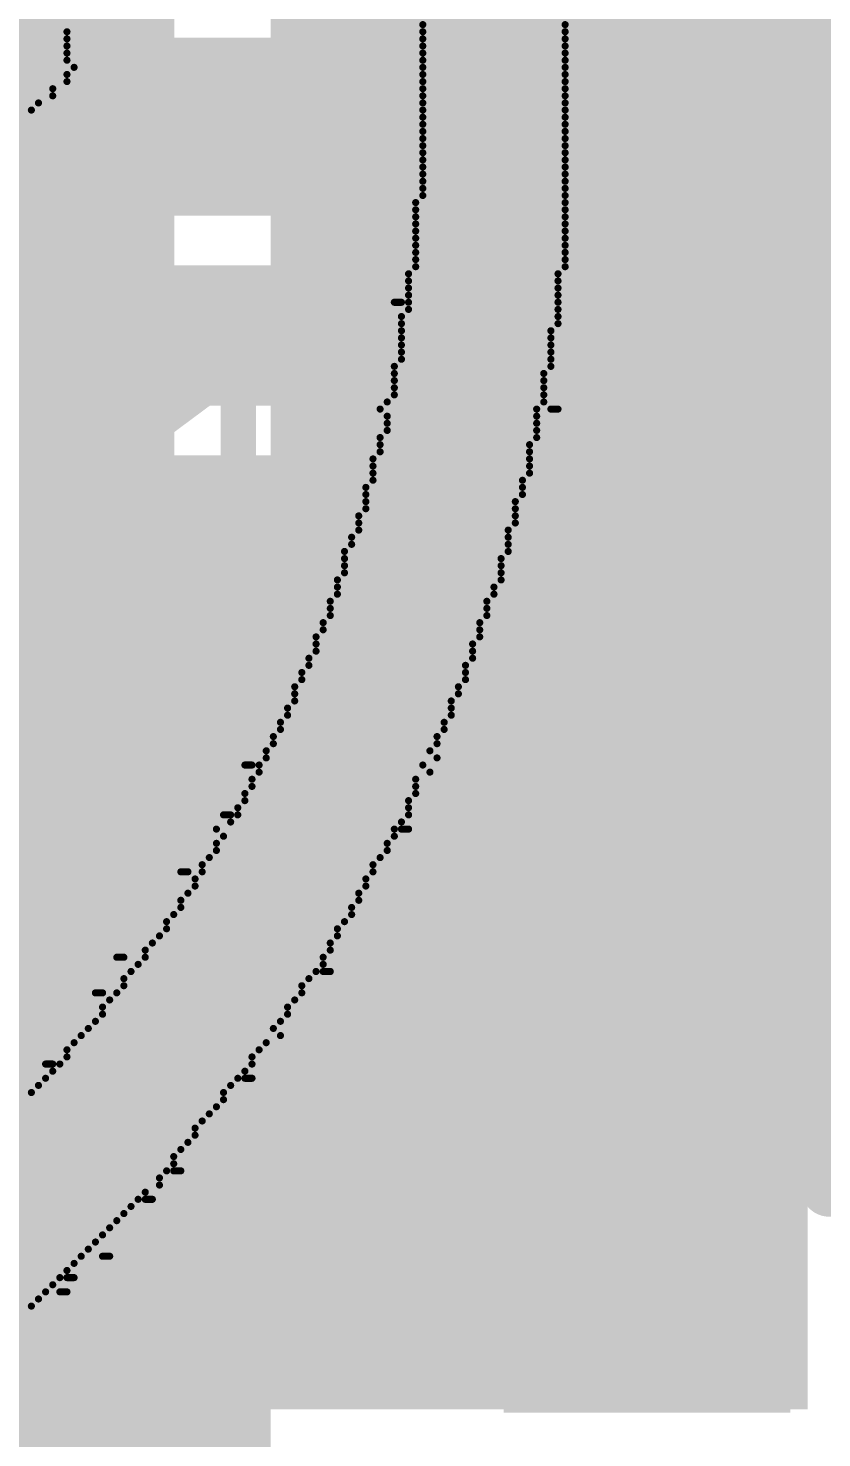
# Model space of a CAD drawing. Header units: millimetres. Extents: x -0.33 to 3.26, y -0.12 to 2.83.
# Drawn here: x 2.0516 to 2.1631, y 0.0515 to 0.2495 of the extents above; entities that cross this region are included whole.
import ezdxf

# ---------------------------------------------------------------- set-up
doc = ezdxf.new("R2010")
doc.units = ezdxf.units.MM
doc.header["$MEASUREMENT"] = 0
for name, color, linetype in [('BottomLayer', 5, 'Continuous'), ('BottomOverlay', 54, 'Continuous'), ('TopLayer', 1, 'Continuous'), ('TopOverlay', 2, 'Continuous'), ('TopPaste', 8, 'Continuous'), ('TopSolder', 216, 'Continuous'), ('ViaHoleLayer', 16, 'Continuous')]:
    doc.layers.add(name, color=color, linetype=linetype)
doc.styles.add('Arial', font='', dxfattribs={"height": 0.2})
doc.styles.get('Arial').set_extended_font_data('Arial')

# ---------------------------------------------------------------- blocks, each defined once
blk = doc.blocks.new('SOT_23_89')
at = {"layer": 'TopLayer'}
for points in [[(-0.01614, 0.05748), (0.01614, 0.05748), (0.01614, 0.02126), (-0.01614, 0.02126)], [(-0.05354, -0.02126), (-0.02126, -0.02126), (-0.02126, -0.05748), (-0.05354, -0.05748)], [(0.02126, -0.02126), (0.05354, -0.02126), (0.05354, -0.05748), (0.02126, -0.05748)]]:
    blk.add_hatch(color=1, dxfattribs=at).paths.add_polyline_path(points)
at = {"layer": 'TopPaste'}
for points in [[(-0.01614, 0.05748), (0.01614, 0.05748), (0.01614, 0.02126), (-0.01614, 0.02126)], [(-0.05354, -0.02126), (-0.02126, -0.02126), (-0.02126, -0.05748), (-0.05354, -0.05748)], [(0.02126, -0.02126), (0.05354, -0.02126), (0.05354, -0.05748), (0.02126, -0.05748)]]:
    blk.add_hatch(color=8, dxfattribs=at).paths.add_polyline_path(points)
at = {"layer": 'TopSolder'}
for points in [[(-0.02014, 0.06148), (0.02014, 0.06148), (0.02014, 0.01726), (-0.02014, 0.01726)], [(-0.05754, -0.01726), (-0.01726, -0.01726), (-0.01726, -0.06148), (-0.05754, -0.06148)], [(0.01726, -0.01726), (0.05754, -0.01726), (0.05754, -0.06148), (0.01726, -0.06148)]]:
    blk.add_hatch(color=216, dxfattribs=at).paths.add_polyline_path(points)
at = {"layer": 'TopOverlay', "const_width": 0.00787}
for points in [[(-0.063, -0.03), (-0.063, 0.034)], [(-0.063, 0.034), (-0.024, 0.034)], [(0.024, 0.034), (0.063, 0.034)], [(0.063, -0.03), (0.063, 0.034)], [(-0.013, -0.033), (0.013, -0.033)]]:
    blk.add_lwpolyline(points, dxfattribs=at)
at = {"layer": 'TopOverlay'}
for points, const_width in [([(-0.06497, 0.034, 1), (-0.06103, 0.034, 1)], 0.00394), ([(-0.06497, 0.034, 1), (-0.06103, 0.034, 1)], 0.00394), ([(-0.02597, 0.034, 1), (-0.02203, 0.034, 1)], 0.00394), ([(0.02203, 0.034, 1), (0.02597, 0.034, 1)], 0.00394), ([(0.06103, 0.034, 1), (0.06497, 0.034, 1)], 0.00394), ([(0.06103, 0.034, 1), (0.06497, 0.034, 1)], 0.00394), ([(-0.06497, -0.03, 1), (-0.06103, -0.03, 1)], 0.00394), ([(0.06103, -0.03, 1), (0.06497, -0.03, 1)], 0.00394), ([(-0.01497, -0.033, 1), (-0.01103, -0.033, 1)], 0.00394), ([(0.01103, -0.033, 1), (0.01497, -0.033, 1)], 0.00394), ([(-0.06439, -0.045, 1), (-0.07161, -0.045, 1)], 0.01), ([(-0.07411, -0.045, 1), (-0.06911, -0.045, 1)], 0.005), ([(-0.06689, -0.045, 1), (-0.06189, -0.045, 1)], 0.005)]:
    blk.add_lwpolyline(points, format="xyb", close=True, dxfattribs=dict(at, const_width=const_width))

msp = doc.modelspace()

# ---------------------------------------------------------------- hatches: boundary and pattern name
at = {"layer": 'BottomLayer'}
msp.add_hatch(color=5, dxfattribs=at).paths.add_polyline_path([(2.0131, 0.0555), (2.1611, 0.0555), (2.1611, 0.1895), (2.0131, 0.1895)])
h = msp.add_hatch(color=5, dxfattribs=at)
edge = h.paths.add_edge_path()
edge.add_arc((2.0541, 0.1775), 0.01181, 0, 360)
h = msp.add_hatch(color=5, dxfattribs=at)
edge = h.paths.add_edge_path()
edge.add_arc((2.0541, 0.1455), 0.01181, 0, 360)
h = msp.add_hatch(color=5, dxfattribs=at)
edge = h.paths.add_edge_path()
edge.add_arc((2.1385, 0.1124), 0.01181, 0, 360)
h = msp.add_hatch(color=5, dxfattribs=at)
edge = h.paths.add_edge_path()
edge.add_arc((2.10847, 0.07713), 0.01181, 0, 360)
at = {"layer": 'TopLayer'}
for points in [[(1.363, 0.127), (2.0721, 0.127), (2.0721, 0.2675), (1.363, 0.2675)], [(2.0856, 0.1325), (2.3641, 0.1325), (2.3641, 0.2685), (2.0856, 0.2685)], [(1.9351, -0.038), (2.0856, -0.038), (2.0856, 0.1145), (1.9351, 0.1145)]]:
    msp.add_hatch(color=1, dxfattribs=at).paths.add_polyline_path(points)
h = msp.add_hatch(color=1, dxfattribs=at)
edge = h.paths.add_edge_path()
edge.add_arc((2.0541, 0.1775), 0.01181, 0, 360)
h = msp.add_hatch(color=1, dxfattribs=at)
edge = h.paths.add_edge_path()
edge.add_arc((2.0541, 0.1455), 0.01181, 0, 360)
h = msp.add_hatch(color=1, dxfattribs=at)
edge = h.paths.add_edge_path()
edge.add_arc((2.1385, 0.1124), 0.01181, 0, 360)
h = msp.add_hatch(color=1, dxfattribs=at)
edge = h.paths.add_edge_path()
edge.add_arc((2.10847, 0.07713), 0.01181, 0, 360)
at = {"layer": 'ViaHoleLayer'}
h = msp.add_hatch(color=16, dxfattribs=at)
edge = h.paths.add_edge_path()
edge.add_arc((2.0541, 0.1775), 0.00591, 0, 360)
h = msp.add_hatch(color=16, dxfattribs=at)
edge = h.paths.add_edge_path()
edge.add_arc((2.0541, 0.1455), 0.00591, 0, 360)
h = msp.add_hatch(color=16, dxfattribs=at)
edge = h.paths.add_edge_path()
edge.add_arc((2.1385, 0.1124), 0.00591, 0, 360)
h = msp.add_hatch(color=16, dxfattribs=at)
edge = h.paths.add_edge_path()
edge.add_arc((2.10847, 0.07713), 0.00591, 0, 360)

# ---------------------------------------------------------------- linework, layer by layer
at = {"layer": 'BottomLayer'}
for points, const_width in [([(1.35332, 0.23568), (3.06876, 0.23568)], 0.025), ([(1.35332, 0.21118), (3.06876, 0.21118)], 0.01), ([(2.03798, 0.2015), (2.04766, 0.21118)], 0.01), ([(2.06002, 0.21118), (2.0697, 0.2015)], 0.01), ([(2.06626, 0.2015), (2.07594, 0.21118)], 0.01), ([(2.08831, 0.21118), (2.09799, 0.2015)], 0.01), ([(2.09455, 0.2015), (2.10423, 0.21118)], 0.01), ([(2.11659, 0.21118), (2.12627, 0.2015)], 0.01), ([(2.12283, 0.2015), (2.13251, 0.21118)], 0.01), ([(2.14487, 0.21118), (2.15455, 0.2015)], 0.01), ([(2.15112, 0.2015), (2.1608, 0.21118)], 0.01), ([(2.0011, 0.2015), (2.1731, 0.2015)], 0.01)]:
    msp.add_lwpolyline(points, dxfattribs=dict(at, const_width=const_width))
at = {"layer": 'BottomLayer', "const_width": 0.005}
for points in [[(2.04516, 0.21118, 1), (2.05016, 0.21118, 1)], [(2.05752, 0.21118, 1), (2.06252, 0.21118, 1)], [(2.07344, 0.21118, 1), (2.07844, 0.21118, 1)], [(2.08581, 0.21118, 1), (2.09081, 0.21118, 1)], [(2.10173, 0.21118, 1), (2.10673, 0.21118, 1)], [(2.11409, 0.21118, 1), (2.11909, 0.21118, 1)], [(2.13001, 0.21118, 1), (2.13501, 0.21118, 1)], [(2.14237, 0.21118, 1), (2.14737, 0.21118, 1)], [(2.1583, 0.21118, 1), (2.1633, 0.21118, 1)], [(2.06376, 0.2015, 1), (2.06876, 0.2015, 1)], [(2.0672, 0.2015, 1), (2.0722, 0.2015, 1)], [(2.09205, 0.2015, 1), (2.09705, 0.2015, 1)], [(2.09549, 0.2015, 1), (2.10049, 0.2015, 1)], [(2.12033, 0.2015, 1), (2.12533, 0.2015, 1)], [(2.12377, 0.2015, 1), (2.12877, 0.2015, 1)], [(2.14862, 0.2015, 1), (2.15362, 0.2015, 1)], [(2.15205, 0.2015, 1), (2.15705, 0.2015, 1)]]:
    msp.add_lwpolyline(points, format="xyb", close=True, dxfattribs=at)
at = {"layer": 'BottomOverlay', "const_width": 0.001}
for points in [[(1.856, 0.25), (2.057, 0.25)], [(1.856, 0.249), (2.057, 0.249)], [(2.107, 0.25), (2.127, 0.25)], [(2.107, 0.249), (2.127, 0.249)], [(1.857, 0.248), (2.057, 0.248)], [(1.858, 0.247), (2.057, 0.247)], [(2.107, 0.248), (2.127, 0.248)], [(2.107, 0.247), (2.127, 0.247)], [(1.859, 0.246), (2.057, 0.246)], [(2.107, 0.246), (2.127, 0.246)], [(1.86, 0.245), (2.057, 0.245)], [(1.861, 0.244), (2.058, 0.244)], [(2.107, 0.245), (2.127, 0.245)], [(2.107, 0.244), (2.127, 0.244)], [(1.861, 0.243), (2.057, 0.243)], [(1.862, 0.242), (2.057, 0.242)], [(2.107, 0.243), (2.127, 0.243)], [(2.107, 0.242), (2.127, 0.242)], [(1.863, 0.241), (2.055, 0.241)], [(1.864, 0.24), (2.055, 0.24)], [(2.107, 0.241), (2.127, 0.241)], [(2.107, 0.24), (2.127, 0.24)], [(1.865, 0.239), (2.053, 0.239)], [(1.866, 0.238), (2.052, 0.238)], [(2.107, 0.239), (2.127, 0.239)], [(2.107, 0.238), (2.127, 0.238)], [(2.107, 0.237), (2.127, 0.237)], [(2.107, 0.236), (2.127, 0.236)], [(2.107, 0.235), (2.127, 0.235)], [(2.107, 0.234), (2.127, 0.234)], [(2.107, 0.233), (2.127, 0.233)], [(2.107, 0.232), (2.127, 0.232)], [(2.107, 0.231), (2.127, 0.231)], [(2.107, 0.23), (2.127, 0.23)], [(2.107, 0.229), (2.127, 0.229)], [(2.107, 0.228), (2.127, 0.228)], [(2.107, 0.227), (2.127, 0.227)], [(2.107, 0.226), (2.127, 0.226)], [(2.106, 0.225), (2.127, 0.225)], [(2.106, 0.224), (2.127, 0.224)], [(2.106, 0.223), (2.127, 0.223)], [(2.106, 0.222), (2.127, 0.222)], [(2.106, 0.221), (2.127, 0.221)], [(2.106, 0.22), (2.127, 0.22)], [(2.106, 0.219), (2.127, 0.219)], [(2.106, 0.218), (2.127, 0.218)], [(2.106, 0.217), (2.127, 0.217)], [(2.106, 0.216), (2.127, 0.216)], [(2.105, 0.215), (2.126, 0.215)], [(2.105, 0.214), (2.126, 0.214)], [(2.105, 0.213), (2.126, 0.213)], [(2.105, 0.212), (2.126, 0.212)], [(2.103, 0.211), (2.104, 0.211)], [(2.105, 0.211), (2.126, 0.211)], [(2.105, 0.21), (2.126, 0.21)], [(2.104, 0.209), (2.126, 0.209)], [(2.104, 0.208), (2.126, 0.208)], [(2.104, 0.207), (2.125, 0.207)], [(2.104, 0.206), (2.125, 0.206)], [(2.104, 0.205), (2.125, 0.205)], [(2.104, 0.204), (2.125, 0.204)], [(2.103, 0.202), (2.125, 0.202)], [(2.104, 0.203), (2.125, 0.203)], [(2.103, 0.201), (2.124, 0.201)], [(2.103, 0.2), (2.124, 0.2)], [(2.103, 0.199), (2.124, 0.199)], [(2.103, 0.198), (2.124, 0.198)], [(2.101, 0.196), (2.123, 0.196)], [(2.102, 0.197), (2.124, 0.197)], [(2.125, 0.196), (2.126, 0.196)], [(2.102, 0.195), (2.123, 0.195)], [(2.102, 0.194), (2.123, 0.194)], [(2.101, 0.192), (2.123, 0.192)], [(2.102, 0.193), (2.123, 0.193)], [(2.101, 0.191), (2.122, 0.191)], [(2.101, 0.19), (2.122, 0.19)], [(2.1, 0.189), (2.122, 0.189)], [(2.1, 0.188), (2.122, 0.188)], [(2.1, 0.187), (2.122, 0.187)], [(2.1, 0.186), (2.121, 0.186)], [(2.099, 0.185), (2.121, 0.185)], [(2.099, 0.184), (2.121, 0.184)], [(2.099, 0.183), (2.12, 0.183)], [(2.099, 0.182), (2.12, 0.182)], [(2.098, 0.181), (2.12, 0.181)], [(2.098, 0.18), (2.12, 0.18)], [(2.097, 0.178), (2.119, 0.178)], [(2.098, 0.179), (2.119, 0.179)], [(2.096, 0.176), (2.119, 0.176)], [(2.097, 0.177), (2.119, 0.177)], [(2.096, 0.175), (2.118, 0.175)], [(2.096, 0.174), (2.118, 0.174)], [(2.095, 0.172), (2.118, 0.172)], [(2.096, 0.173), (2.118, 0.173)], [(2.095, 0.171), (2.117, 0.171)], [(2.095, 0.17), (2.117, 0.17)], [(2.094, 0.169), (2.116, 0.169)], [(2.094, 0.168), (2.116, 0.168)], [(2.093, 0.166), (2.115, 0.166)], [(2.094, 0.167), (2.116, 0.167)], [(2.092, 0.164), (2.115, 0.164)], [(2.093, 0.165), (2.115, 0.165)], [(2.092, 0.163), (2.114, 0.163)], [(2.092, 0.162), (2.114, 0.162)], [(2.091, 0.161), (2.114, 0.161)], [(2.091, 0.16), (2.113, 0.16)], [(2.09, 0.159), (2.113, 0.159)], [(2.09, 0.158), (2.113, 0.158)], [(2.089, 0.157), (2.112, 0.157)], [(2.089, 0.156), (2.112, 0.156)], [(2.088, 0.154), (2.111, 0.154)], [(2.089, 0.155), (2.111, 0.155)], [(2.087, 0.152), (2.11, 0.152)], [(2.088, 0.153), (2.111, 0.153)], [(2.086, 0.15), (2.109, 0.15)], [(2.087, 0.151), (2.11, 0.151)], [(2.085, 0.148), (2.108, 0.148)], [(2.086, 0.149), (2.109, 0.149)], [(2.085, 0.147), (2.109, 0.147)], [(2.082, 0.146), (2.083, 0.146)], [(2.084, 0.146), (2.107, 0.146)], [(2.084, 0.145), (2.108, 0.145)], [(2.083, 0.144), (2.106, 0.144)], [(2.083, 0.143), (2.106, 0.143)], [(2.082, 0.142), (2.106, 0.142)], [(2.082, 0.141), (2.105, 0.141)], [(2.079, 0.139), (2.08, 0.139)], [(2.081, 0.14), (2.105, 0.14)], [(2.081, 0.139), (2.105, 0.139)], [(2.078, 0.137), (2.103, 0.137)], [(2.08, 0.138), (2.104, 0.138)], [(2.104, 0.137), (2.105, 0.137)], [(2.078, 0.135), (2.102, 0.135)], [(2.079, 0.136), (2.103, 0.136)], [(2.077, 0.133), (2.101, 0.133)], [(2.078, 0.134), (2.102, 0.134)], [(2.073, 0.131), (2.074, 0.131)], [(2.076, 0.132), (2.1, 0.132)], [(2.076, 0.131), (2.1, 0.131)], [(2.075, 0.13), (2.099, 0.13)], [(2.075, 0.129), (2.099, 0.129)], [(2.073, 0.127), (2.098, 0.127)], [(2.074, 0.128), (2.098, 0.128)], [(2.072, 0.125), (2.097, 0.125)], [(2.073, 0.126), (2.097, 0.126)], [(2.071, 0.124), (2.096, 0.124)], [(2.071, 0.123), (2.095, 0.123)], [(2.069, 0.121), (2.094, 0.121)], [(2.07, 0.122), (2.095, 0.122)], [(2.064, 0.119), (2.065, 0.119)], [(2.068, 0.12), (2.094, 0.12)], [(2.068, 0.119), (2.093, 0.119)], [(2.066, 0.117), (2.092, 0.117)], [(2.067, 0.118), (2.093, 0.118)], [(2.093, 0.117), (2.094, 0.117)], [(2.065, 0.116), (2.091, 0.116)], [(2.065, 0.115), (2.09, 0.115)], [(2.061, 0.114), (2.062, 0.114)], [(2.063, 0.113), (2.089, 0.113)], [(2.064, 0.114), (2.09, 0.114)], [(2.062, 0.112), (2.088, 0.112)], [(2.062, 0.111), (2.088, 0.111)], [(2.06, 0.109), (2.086, 0.109)], [(2.061, 0.11), (2.087, 0.11)], [(2.058, 0.107), (2.085, 0.107)], [(2.059, 0.108), (2.087, 0.108)], [(2.057, 0.106), (2.084, 0.106)], [(2.057, 0.105), (2.083, 0.105)], [(2.054, 0.104), (2.055, 0.104)], [(2.055, 0.103), (2.082, 0.103)], [(2.056, 0.104), (2.083, 0.104)], [(2.053, 0.101), (2.08, 0.101)], [(2.054, 0.102), (2.081, 0.102)], [(2.082, 0.102), (2.083, 0.102)], [(2.051, 0.099), (2.079, 0.099)], [(2.052, 0.1), (2.079, 0.1)], [(2.049, 0.097), (2.077, 0.097)], [(2.05, 0.098), (2.078, 0.098)], [(2.047, 0.095), (2.075, 0.095)], [(2.048, 0.096), (2.076, 0.096)], [(2.045, 0.093), (2.074, 0.093)], [(2.046, 0.094), (2.075, 0.094)], [(2.043, 0.091), (2.072, 0.091)], [(2.044, 0.092), (2.073, 0.092)], [(2.041, 0.089), (2.071, 0.089)], [(2.042, 0.09), (2.072, 0.09)], [(2.072, 0.089), (2.073, 0.089)], [(2.039, 0.087), (2.07, 0.087)], [(2.04, 0.088), (2.07, 0.088)], [(2.037, 0.085), (2.067, 0.085)], [(2.038, 0.086), (2.068, 0.086)], [(2.068, 0.085), (2.069, 0.085)], [(2.035, 0.084), (2.066, 0.084)], [(2.035, 0.083), (2.065, 0.083)], [(2.032, 0.081), (2.063, 0.081)], [(2.033, 0.082), (2.064, 0.082)], [(2.03, 0.079), (2.061, 0.079)], [(2.031, 0.08), (2.062, 0.08)], [(2.027, 0.077), (2.059, 0.077)], [(2.028, 0.078), (2.06, 0.078)], [(2.062, 0.077), (2.063, 0.077)], [(2.024, 0.075), (2.057, 0.075)], [(2.026, 0.076), (2.058, 0.076)], [(2.022, 0.073), (2.055, 0.073)], [(2.023, 0.074), (2.056, 0.074)], [(2.057, 0.074), (2.058, 0.074)], [(2.019, 0.071), (2.053, 0.071)], [(2.02, 0.072), (2.054, 0.072)], [(2.056, 0.072), (2.057, 0.072)], [(2.018, 0.07), (2.052, 0.07)]]:
    msp.add_lwpolyline(points, dxfattribs=at)
at = {"layer": 'BottomOverlay', "const_width": 0.0005}
for points in [[(2.05675, 0.249, 1), (2.05725, 0.249, 1)], [(2.10675, 0.25, 1), (2.10725, 0.25, 1)], [(2.10675, 0.249, 1), (2.10725, 0.249, 1)], [(2.12675, 0.25, 1), (2.12725, 0.25, 1)], [(2.12675, 0.249, 1), (2.12725, 0.249, 1)], [(2.05675, 0.248, 1), (2.05725, 0.248, 1)], [(2.10675, 0.248, 1), (2.10725, 0.248, 1)], [(2.10675, 0.247, 1), (2.10725, 0.247, 1)], [(2.12675, 0.248, 1), (2.12725, 0.248, 1)], [(2.12675, 0.247, 1), (2.12725, 0.247, 1)], [(2.05675, 0.247, 1), (2.05725, 0.247, 1)], [(2.05675, 0.246, 1), (2.05725, 0.246, 1)], [(2.10675, 0.246, 1), (2.10725, 0.246, 1)], [(2.12675, 0.246, 1), (2.12725, 0.246, 1)], [(2.05675, 0.245, 1), (2.05725, 0.245, 1)], [(2.05775, 0.244, 1), (2.05825, 0.244, 1)], [(2.10675, 0.245, 1), (2.10725, 0.245, 1)], [(2.10675, 0.244, 1), (2.10725, 0.244, 1)], [(2.12675, 0.245, 1), (2.12725, 0.245, 1)], [(2.12675, 0.244, 1), (2.12725, 0.244, 1)], [(2.05675, 0.243, 1), (2.05725, 0.243, 1)], [(2.05675, 0.242, 1), (2.05725, 0.242, 1)], [(2.10675, 0.243, 1), (2.10725, 0.243, 1)], [(2.10675, 0.242, 1), (2.10725, 0.242, 1)], [(2.12675, 0.243, 1), (2.12725, 0.243, 1)], [(2.12675, 0.242, 1), (2.12725, 0.242, 1)], [(2.05475, 0.241, 1), (2.05525, 0.241, 1)], [(2.05475, 0.24, 1), (2.05525, 0.24, 1)], [(2.10675, 0.241, 1), (2.10725, 0.241, 1)], [(2.10675, 0.24, 1), (2.10725, 0.24, 1)], [(2.12675, 0.241, 1), (2.12725, 0.241, 1)], [(2.12675, 0.24, 1), (2.12725, 0.24, 1)], [(2.05175, 0.238, 1), (2.05225, 0.238, 1)], [(2.05275, 0.239, 1), (2.05325, 0.239, 1)], [(2.10675, 0.239, 1), (2.10725, 0.239, 1)], [(2.10675, 0.238, 1), (2.10725, 0.238, 1)], [(2.12675, 0.239, 1), (2.12725, 0.239, 1)], [(2.12675, 0.238, 1), (2.12725, 0.238, 1)], [(2.10675, 0.237, 1), (2.10725, 0.237, 1)], [(2.10675, 0.236, 1), (2.10725, 0.236, 1)], [(2.12675, 0.237, 1), (2.12725, 0.237, 1)], [(2.12675, 0.236, 1), (2.12725, 0.236, 1)], [(2.10675, 0.235, 1), (2.10725, 0.235, 1)], [(2.10675, 0.234, 1), (2.10725, 0.234, 1)], [(2.12675, 0.235, 1), (2.12725, 0.235, 1)], [(2.12675, 0.234, 1), (2.12725, 0.234, 1)], [(2.10675, 0.233, 1), (2.10725, 0.233, 1)], [(2.10675, 0.232, 1), (2.10725, 0.232, 1)], [(2.12675, 0.233, 1), (2.12725, 0.233, 1)], [(2.12675, 0.232, 1), (2.12725, 0.232, 1)], [(2.10675, 0.231, 1), (2.10725, 0.231, 1)], [(2.10675, 0.23, 1), (2.10725, 0.23, 1)], [(2.12675, 0.231, 1), (2.12725, 0.231, 1)], [(2.12675, 0.23, 1), (2.12725, 0.23, 1)], [(2.10675, 0.229, 1), (2.10725, 0.229, 1)], [(2.10675, 0.228, 1), (2.10725, 0.228, 1)], [(2.12675, 0.229, 1), (2.12725, 0.229, 1)], [(2.12675, 0.228, 1), (2.12725, 0.228, 1)], [(2.10675, 0.227, 1), (2.10725, 0.227, 1)], [(2.10675, 0.226, 1), (2.10725, 0.226, 1)], [(2.12675, 0.227, 1), (2.12725, 0.227, 1)], [(2.12675, 0.226, 1), (2.12725, 0.226, 1)], [(2.10575, 0.225, 1), (2.10625, 0.225, 1)], [(2.10575, 0.224, 1), (2.10625, 0.224, 1)], [(2.12675, 0.225, 1), (2.12725, 0.225, 1)], [(2.12675, 0.224, 1), (2.12725, 0.224, 1)], [(2.10575, 0.223, 1), (2.10625, 0.223, 1)], [(2.10575, 0.222, 1), (2.10625, 0.222, 1)], [(2.12675, 0.223, 1), (2.12725, 0.223, 1)], [(2.12675, 0.222, 1), (2.12725, 0.222, 1)], [(2.10575, 0.221, 1), (2.10625, 0.221, 1)], [(2.10575, 0.22, 1), (2.10625, 0.22, 1)], [(2.12675, 0.221, 1), (2.12725, 0.221, 1)], [(2.12675, 0.22, 1), (2.12725, 0.22, 1)], [(2.10575, 0.219, 1), (2.10625, 0.219, 1)], [(2.10575, 0.218, 1), (2.10625, 0.218, 1)], [(2.12675, 0.219, 1), (2.12725, 0.219, 1)], [(2.12675, 0.218, 1), (2.12725, 0.218, 1)], [(2.10575, 0.217, 1), (2.10625, 0.217, 1)], [(2.10575, 0.216, 1), (2.10625, 0.216, 1)], [(2.12675, 0.217, 1), (2.12725, 0.217, 1)], [(2.12675, 0.216, 1), (2.12725, 0.216, 1)], [(2.10475, 0.215, 1), (2.10525, 0.215, 1)], [(2.10475, 0.214, 1), (2.10525, 0.214, 1)], [(2.12575, 0.215, 1), (2.12625, 0.215, 1)], [(2.12575, 0.214, 1), (2.12625, 0.214, 1)], [(2.10475, 0.213, 1), (2.10525, 0.213, 1)], [(2.10475, 0.212, 1), (2.10525, 0.212, 1)], [(2.12575, 0.213, 1), (2.12625, 0.213, 1)], [(2.12575, 0.212, 1), (2.12625, 0.212, 1)], [(2.10275, 0.211, 1), (2.10325, 0.211, 1)], [(2.10375, 0.211, 1), (2.10425, 0.211, 1)], [(2.10475, 0.211, 1), (2.10525, 0.211, 1)], [(2.10475, 0.21, 1), (2.10525, 0.21, 1)], [(2.12575, 0.211, 1), (2.12625, 0.211, 1)], [(2.12575, 0.21, 1), (2.12625, 0.21, 1)], [(2.10375, 0.209, 1), (2.10425, 0.209, 1)], [(2.10375, 0.208, 1), (2.10425, 0.208, 1)], [(2.12575, 0.209, 1), (2.12625, 0.209, 1)], [(2.12575, 0.208, 1), (2.12625, 0.208, 1)], [(2.10375, 0.207, 1), (2.10425, 0.207, 1)], [(2.10375, 0.206, 1), (2.10425, 0.206, 1)], [(2.12475, 0.207, 1), (2.12525, 0.207, 1)], [(2.12475, 0.206, 1), (2.12525, 0.206, 1)], [(2.10375, 0.205, 1), (2.10425, 0.205, 1)], [(2.10375, 0.204, 1), (2.10425, 0.204, 1)], [(2.12475, 0.205, 1), (2.12525, 0.205, 1)], [(2.12475, 0.204, 1), (2.12525, 0.204, 1)], [(2.10275, 0.202, 1), (2.10325, 0.202, 1)], [(2.10375, 0.203, 1), (2.10425, 0.203, 1)], [(2.12475, 0.203, 1), (2.12525, 0.203, 1)], [(2.12475, 0.202, 1), (2.12525, 0.202, 1)], [(2.10275, 0.201, 1), (2.10325, 0.201, 1)], [(2.10275, 0.2, 1), (2.10325, 0.2, 1)], [(2.12375, 0.201, 1), (2.12425, 0.201, 1)], [(2.12375, 0.2, 1), (2.12425, 0.2, 1)], [(2.10275, 0.199, 1), (2.10325, 0.199, 1)], [(2.10275, 0.198, 1), (2.10325, 0.198, 1)], [(2.12375, 0.199, 1), (2.12425, 0.199, 1)], [(2.12375, 0.198, 1), (2.12425, 0.198, 1)], [(2.10075, 0.196, 1), (2.10125, 0.196, 1)], [(2.10175, 0.197, 1), (2.10225, 0.197, 1)], [(2.12275, 0.196, 1), (2.12325, 0.196, 1)], [(2.12375, 0.197, 1), (2.12425, 0.197, 1)], [(2.12475, 0.196, 1), (2.12525, 0.196, 1)], [(2.12575, 0.196, 1), (2.12625, 0.196, 1)], [(2.10175, 0.195, 1), (2.10225, 0.195, 1)], [(2.10175, 0.194, 1), (2.10225, 0.194, 1)], [(2.12275, 0.195, 1), (2.12325, 0.195, 1)], [(2.12275, 0.194, 1), (2.12325, 0.194, 1)], [(2.10075, 0.192, 1), (2.10125, 0.192, 1)], [(2.10175, 0.193, 1), (2.10225, 0.193, 1)], [(2.12275, 0.193, 1), (2.12325, 0.193, 1)], [(2.12275, 0.192, 1), (2.12325, 0.192, 1)], [(2.10075, 0.191, 1), (2.10125, 0.191, 1)], [(2.10075, 0.19, 1), (2.10125, 0.19, 1)], [(2.12175, 0.191, 1), (2.12225, 0.191, 1)], [(2.12175, 0.19, 1), (2.12225, 0.19, 1)], [(2.09975, 0.189, 1), (2.10025, 0.189, 1)], [(2.09975, 0.188, 1), (2.10025, 0.188, 1)], [(2.12175, 0.189, 1), (2.12225, 0.189, 1)], [(2.12175, 0.188, 1), (2.12225, 0.188, 1)], [(2.09975, 0.187, 1), (2.10025, 0.187, 1)], [(2.09975, 0.186, 1), (2.10025, 0.186, 1)], [(2.12075, 0.186, 1), (2.12125, 0.186, 1)], [(2.12175, 0.187, 1), (2.12225, 0.187, 1)], [(2.09875, 0.185, 1), (2.09925, 0.185, 1)], [(2.09875, 0.184, 1), (2.09925, 0.184, 1)], [(2.12075, 0.185, 1), (2.12125, 0.185, 1)], [(2.12075, 0.184, 1), (2.12125, 0.184, 1)], [(2.09875, 0.183, 1), (2.09925, 0.183, 1)], [(2.09875, 0.182, 1), (2.09925, 0.182, 1)], [(2.11975, 0.183, 1), (2.12025, 0.183, 1)], [(2.11975, 0.182, 1), (2.12025, 0.182, 1)], [(2.09775, 0.181, 1), (2.09825, 0.181, 1)], [(2.09775, 0.18, 1), (2.09825, 0.18, 1)], [(2.11975, 0.181, 1), (2.12025, 0.181, 1)], [(2.11975, 0.18, 1), (2.12025, 0.18, 1)], [(2.09675, 0.178, 1), (2.09725, 0.178, 1)], [(2.09775, 0.179, 1), (2.09825, 0.179, 1)], [(2.11875, 0.179, 1), (2.11925, 0.179, 1)], [(2.11875, 0.178, 1), (2.11925, 0.178, 1)], [(2.09575, 0.176, 1), (2.09625, 0.176, 1)], [(2.09675, 0.177, 1), (2.09725, 0.177, 1)], [(2.11875, 0.177, 1), (2.11925, 0.177, 1)], [(2.11875, 0.176, 1), (2.11925, 0.176, 1)], [(2.09575, 0.175, 1), (2.09625, 0.175, 1)], [(2.09575, 0.174, 1), (2.09625, 0.174, 1)], [(2.11775, 0.175, 1), (2.11825, 0.175, 1)], [(2.11775, 0.174, 1), (2.11825, 0.174, 1)], [(2.09475, 0.172, 1), (2.09525, 0.172, 1)], [(2.09575, 0.173, 1), (2.09625, 0.173, 1)], [(2.11775, 0.173, 1), (2.11825, 0.173, 1)], [(2.11775, 0.172, 1), (2.11825, 0.172, 1)], [(2.09475, 0.171, 1), (2.09525, 0.171, 1)], [(2.09475, 0.17, 1), (2.09525, 0.17, 1)], [(2.11675, 0.171, 1), (2.11725, 0.171, 1)], [(2.11675, 0.17, 1), (2.11725, 0.17, 1)], [(2.09375, 0.169, 1), (2.09425, 0.169, 1)], [(2.09375, 0.168, 1), (2.09425, 0.168, 1)], [(2.11575, 0.169, 1), (2.11625, 0.169, 1)], [(2.11575, 0.168, 1), (2.11625, 0.168, 1)], [(2.09275, 0.166, 1), (2.09325, 0.166, 1)], [(2.09375, 0.167, 1), (2.09425, 0.167, 1)], [(2.11475, 0.166, 1), (2.11525, 0.166, 1)], [(2.11575, 0.167, 1), (2.11625, 0.167, 1)], [(2.09175, 0.164, 1), (2.09225, 0.164, 1)], [(2.09275, 0.165, 1), (2.09325, 0.165, 1)], [(2.11475, 0.165, 1), (2.11525, 0.165, 1)], [(2.11475, 0.164, 1), (2.11525, 0.164, 1)], [(2.09175, 0.163, 1), (2.09225, 0.163, 1)], [(2.09175, 0.162, 1), (2.09225, 0.162, 1)], [(2.11375, 0.163, 1), (2.11425, 0.163, 1)], [(2.11375, 0.162, 1), (2.11425, 0.162, 1)], [(2.09075, 0.161, 1), (2.09125, 0.161, 1)], [(2.09075, 0.16, 1), (2.09125, 0.16, 1)], [(2.11275, 0.16, 1), (2.11325, 0.16, 1)], [(2.11375, 0.161, 1), (2.11425, 0.161, 1)], [(2.08975, 0.159, 1), (2.09025, 0.159, 1)], [(2.08975, 0.158, 1), (2.09025, 0.158, 1)], [(2.11275, 0.159, 1), (2.11325, 0.159, 1)], [(2.11275, 0.158, 1), (2.11325, 0.158, 1)], [(2.08875, 0.157, 1), (2.08925, 0.157, 1)], [(2.08875, 0.156, 1), (2.08925, 0.156, 1)], [(2.11175, 0.157, 1), (2.11225, 0.157, 1)], [(2.11175, 0.156, 1), (2.11225, 0.156, 1)], [(2.08775, 0.154, 1), (2.08825, 0.154, 1)], [(2.08875, 0.155, 1), (2.08925, 0.155, 1)], [(2.11075, 0.155, 1), (2.11125, 0.155, 1)], [(2.11075, 0.154, 1), (2.11125, 0.154, 1)], [(2.08675, 0.152, 1), (2.08725, 0.152, 1)], [(2.08775, 0.153, 1), (2.08825, 0.153, 1)], [(2.10975, 0.152, 1), (2.11025, 0.152, 1)], [(2.11075, 0.153, 1), (2.11125, 0.153, 1)], [(2.08575, 0.15, 1), (2.08625, 0.15, 1)], [(2.08675, 0.151, 1), (2.08725, 0.151, 1)], [(2.10875, 0.15, 1), (2.10925, 0.15, 1)], [(2.10975, 0.151, 1), (2.11025, 0.151, 1)], [(2.08575, 0.149, 1), (2.08625, 0.149, 1)], [(2.10775, 0.148, 1), (2.10825, 0.148, 1)], [(2.10875, 0.149, 1), (2.10925, 0.149, 1)], [(2.08475, 0.148, 1), (2.08525, 0.148, 1)], [(2.08475, 0.147, 1), (2.08525, 0.147, 1)], [(2.10875, 0.147, 1), (2.10925, 0.147, 1)], [(2.08175, 0.146, 1), (2.08225, 0.146, 1)], [(2.08275, 0.146, 1), (2.08325, 0.146, 1)], [(2.08375, 0.146, 1), (2.08425, 0.146, 1)], [(2.08375, 0.145, 1), (2.08425, 0.145, 1)], [(2.10675, 0.146, 1), (2.10725, 0.146, 1)], [(2.10775, 0.145, 1), (2.10825, 0.145, 1)], [(2.08275, 0.144, 1), (2.08325, 0.144, 1)], [(2.08275, 0.143, 1), (2.08325, 0.143, 1)], [(2.10575, 0.144, 1), (2.10625, 0.144, 1)], [(2.10575, 0.143, 1), (2.10625, 0.143, 1)], [(2.08175, 0.142, 1), (2.08225, 0.142, 1)], [(2.08175, 0.141, 1), (2.08225, 0.141, 1)], [(2.10475, 0.141, 1), (2.10525, 0.141, 1)], [(2.10575, 0.142, 1), (2.10625, 0.142, 1)], [(2.07875, 0.139, 1), (2.07925, 0.139, 1)], [(2.07975, 0.139, 1), (2.08025, 0.139, 1)], [(2.08075, 0.14, 1), (2.08125, 0.14, 1)], [(2.08075, 0.139, 1), (2.08125, 0.139, 1)], [(2.10475, 0.14, 1), (2.10525, 0.14, 1)], [(2.10475, 0.139, 1), (2.10525, 0.139, 1)], [(2.07775, 0.137, 1), (2.07825, 0.137, 1)], [(2.07975, 0.138, 1), (2.08025, 0.138, 1)], [(2.10275, 0.137, 1), (2.10325, 0.137, 1)], [(2.10375, 0.138, 1), (2.10425, 0.138, 1)], [(2.10375, 0.137, 1), (2.10425, 0.137, 1)], [(2.10475, 0.137, 1), (2.10525, 0.137, 1)], [(2.07775, 0.135, 1), (2.07825, 0.135, 1)], [(2.07875, 0.136, 1), (2.07925, 0.136, 1)], [(2.10175, 0.135, 1), (2.10225, 0.135, 1)], [(2.10275, 0.136, 1), (2.10325, 0.136, 1)], [(2.07675, 0.133, 1), (2.07725, 0.133, 1)], [(2.07775, 0.134, 1), (2.07825, 0.134, 1)], [(2.10075, 0.133, 1), (2.10125, 0.133, 1)], [(2.10175, 0.134, 1), (2.10225, 0.134, 1)], [(2.07275, 0.131, 1), (2.07325, 0.131, 1)], [(2.07375, 0.131, 1), (2.07425, 0.131, 1)], [(2.07575, 0.132, 1), (2.07625, 0.132, 1)], [(2.07575, 0.131, 1), (2.07625, 0.131, 1)], [(2.09975, 0.132, 1), (2.10025, 0.132, 1)], [(2.09975, 0.131, 1), (2.10025, 0.131, 1)], [(2.07475, 0.13, 1), (2.07525, 0.13, 1)], [(2.07475, 0.129, 1), (2.07525, 0.129, 1)], [(2.09875, 0.13, 1), (2.09925, 0.13, 1)], [(2.09875, 0.129, 1), (2.09925, 0.129, 1)], [(2.07275, 0.127, 1), (2.07325, 0.127, 1)], [(2.07375, 0.128, 1), (2.07425, 0.128, 1)], [(2.09775, 0.128, 1), (2.09825, 0.128, 1)], [(2.09775, 0.127, 1), (2.09825, 0.127, 1)], [(2.07175, 0.125, 1), (2.07225, 0.125, 1)], [(2.07275, 0.126, 1), (2.07325, 0.126, 1)], [(2.09675, 0.126, 1), (2.09725, 0.126, 1)], [(2.09675, 0.125, 1), (2.09725, 0.125, 1)], [(2.07075, 0.124, 1), (2.07125, 0.124, 1)], [(2.07075, 0.123, 1), (2.07125, 0.123, 1)], [(2.09475, 0.123, 1), (2.09525, 0.123, 1)], [(2.09575, 0.124, 1), (2.09625, 0.124, 1)], [(2.06875, 0.121, 1), (2.06925, 0.121, 1)], [(2.06975, 0.122, 1), (2.07025, 0.122, 1)], [(2.09375, 0.121, 1), (2.09425, 0.121, 1)], [(2.09475, 0.122, 1), (2.09525, 0.122, 1)], [(2.06375, 0.119, 1), (2.06425, 0.119, 1)], [(2.06475, 0.119, 1), (2.06525, 0.119, 1)], [(2.06775, 0.12, 1), (2.06825, 0.12, 1)], [(2.06775, 0.119, 1), (2.06825, 0.119, 1)], [(2.09275, 0.119, 1), (2.09325, 0.119, 1)], [(2.09375, 0.12, 1), (2.09425, 0.12, 1)], [(2.06575, 0.117, 1), (2.06625, 0.117, 1)], [(2.06675, 0.118, 1), (2.06725, 0.118, 1)], [(2.09175, 0.117, 1), (2.09225, 0.117, 1)], [(2.09275, 0.118, 1), (2.09325, 0.118, 1)], [(2.09275, 0.117, 1), (2.09325, 0.117, 1)], [(2.09375, 0.117, 1), (2.09425, 0.117, 1)], [(2.06475, 0.116, 1), (2.06525, 0.116, 1)], [(2.06475, 0.115, 1), (2.06525, 0.115, 1)], [(2.08975, 0.115, 1), (2.09025, 0.115, 1)], [(2.09075, 0.116, 1), (2.09125, 0.116, 1)], [(2.06075, 0.114, 1), (2.06125, 0.114, 1)], [(2.06175, 0.114, 1), (2.06225, 0.114, 1)], [(2.06275, 0.113, 1), (2.06325, 0.113, 1)], [(2.06375, 0.114, 1), (2.06425, 0.114, 1)], [(2.08875, 0.113, 1), (2.08925, 0.113, 1)], [(2.08975, 0.114, 1), (2.09025, 0.114, 1)], [(2.06175, 0.112, 1), (2.06225, 0.112, 1)], [(2.06175, 0.111, 1), (2.06225, 0.111, 1)], [(2.08775, 0.112, 1), (2.08825, 0.112, 1)], [(2.08775, 0.111, 1), (2.08825, 0.111, 1)], [(2.05975, 0.109, 1), (2.06025, 0.109, 1)], [(2.06075, 0.11, 1), (2.06125, 0.11, 1)], [(2.08575, 0.109, 1), (2.08625, 0.109, 1)], [(2.08675, 0.11, 1), (2.08725, 0.11, 1)], [(2.05775, 0.107, 1), (2.05825, 0.107, 1)], [(2.05875, 0.108, 1), (2.05925, 0.108, 1)], [(2.08475, 0.107, 1), (2.08525, 0.107, 1)], [(2.08675, 0.108, 1), (2.08725, 0.108, 1)], [(2.05675, 0.106, 1), (2.05725, 0.106, 1)], [(2.05675, 0.105, 1), (2.05725, 0.105, 1)], [(2.08275, 0.105, 1), (2.08325, 0.105, 1)], [(2.08375, 0.106, 1), (2.08425, 0.106, 1)], [(2.05375, 0.104, 1), (2.05425, 0.104, 1)], [(2.05475, 0.104, 1), (2.05525, 0.104, 1)], [(2.05475, 0.103, 1), (2.05525, 0.103, 1)], [(2.05575, 0.104, 1), (2.05625, 0.104, 1)], [(2.08175, 0.103, 1), (2.08225, 0.103, 1)], [(2.08275, 0.104, 1), (2.08325, 0.104, 1)], [(2.05275, 0.101, 1), (2.05325, 0.101, 1)], [(2.05375, 0.102, 1), (2.05425, 0.102, 1)], [(2.07975, 0.101, 1), (2.08025, 0.101, 1)], [(2.08075, 0.102, 1), (2.08125, 0.102, 1)], [(2.08175, 0.102, 1), (2.08225, 0.102, 1)], [(2.08275, 0.102, 1), (2.08325, 0.102, 1)], [(2.05175, 0.1, 1), (2.05225, 0.1, 1)], [(2.07875, 0.1, 1), (2.07925, 0.1, 1)], [(2.07875, 0.099, 1), (2.07925, 0.099, 1)], [(2.07675, 0.097, 1), (2.07725, 0.097, 1)], [(2.07775, 0.098, 1), (2.07825, 0.098, 1)], [(2.07475, 0.095, 1), (2.07525, 0.095, 1)], [(2.07575, 0.096, 1), (2.07625, 0.096, 1)], [(2.07375, 0.093, 1), (2.07425, 0.093, 1)], [(2.07475, 0.094, 1), (2.07525, 0.094, 1)], [(2.07175, 0.091, 1), (2.07225, 0.091, 1)], [(2.07275, 0.092, 1), (2.07325, 0.092, 1)], [(2.07075, 0.089, 1), (2.07125, 0.089, 1)], [(2.07175, 0.09, 1), (2.07225, 0.09, 1)], [(2.07175, 0.089, 1), (2.07225, 0.089, 1)], [(2.07275, 0.089, 1), (2.07325, 0.089, 1)], [(2.06975, 0.088, 1), (2.07025, 0.088, 1)], [(2.06975, 0.087, 1), (2.07025, 0.087, 1)], [(2.06675, 0.085, 1), (2.06725, 0.085, 1)], [(2.06775, 0.086, 1), (2.06825, 0.086, 1)], [(2.06775, 0.085, 1), (2.06825, 0.085, 1)], [(2.06875, 0.085, 1), (2.06925, 0.085, 1)], [(2.06475, 0.083, 1), (2.06525, 0.083, 1)], [(2.06575, 0.084, 1), (2.06625, 0.084, 1)], [(2.06275, 0.081, 1), (2.06325, 0.081, 1)], [(2.06375, 0.082, 1), (2.06425, 0.082, 1)], [(2.06075, 0.079, 1), (2.06125, 0.079, 1)], [(2.06175, 0.08, 1), (2.06225, 0.08, 1)], [(2.05875, 0.077, 1), (2.05925, 0.077, 1)], [(2.05975, 0.078, 1), (2.06025, 0.078, 1)], [(2.06175, 0.077, 1), (2.06225, 0.077, 1)], [(2.06275, 0.077, 1), (2.06325, 0.077, 1)], [(2.05675, 0.075, 1), (2.05725, 0.075, 1)], [(2.05775, 0.076, 1), (2.05825, 0.076, 1)], [(2.05475, 0.073, 1), (2.05525, 0.073, 1)], [(2.05575, 0.074, 1), (2.05625, 0.074, 1)], [(2.05675, 0.074, 1), (2.05725, 0.074, 1)], [(2.05775, 0.074, 1), (2.05825, 0.074, 1)], [(2.05275, 0.071, 1), (2.05325, 0.071, 1)], [(2.05375, 0.072, 1), (2.05425, 0.072, 1)], [(2.05575, 0.072, 1), (2.05625, 0.072, 1)], [(2.05675, 0.072, 1), (2.05725, 0.072, 1)], [(2.05175, 0.07, 1), (2.05225, 0.07, 1)]]:
    msp.add_lwpolyline(points, format="xyb", close=True, dxfattribs=at)
at = {"layer": 'TopLayer', "const_width": 0.025}
for points in [[(2.1385, 0.07713), (2.1385, 0.1124)], [(2.10847, 0.07713), (2.1385, 0.07713)]]:
    msp.add_lwpolyline(points, dxfattribs=at)
at = {"layer": 'TopLayer', "const_width": 0.0125}
for points in [[(2.13225, 0.1124, 1), (2.14475, 0.1124, 1)], [(2.10222, 0.07713, 1), (2.11472, 0.07713, 1)], [(2.13225, 0.07713, 1), (2.14475, 0.07713, 1)], [(2.13225, 0.07713, 1), (2.14475, 0.07713, 1)]]:
    msp.add_lwpolyline(points, format="xyb", close=True, dxfattribs=at)

# ---------------------------------------------------------------- block references
msp.add_blockref('SOT_23_89', (2.1011, 0.1165))

# ---------------------------------------------------------------- texts
at = {"layer": 'TopOverlay', "style": 'Arial'}
for s, p in [('C14', (2.1266, 0.1915)), ('Q1', (2.0211, 0.1625))]:
    msp.add_text(s, height=0.04, dxfattribs=at).set_placement(p)

doc.saveas('drawing.dxf')
